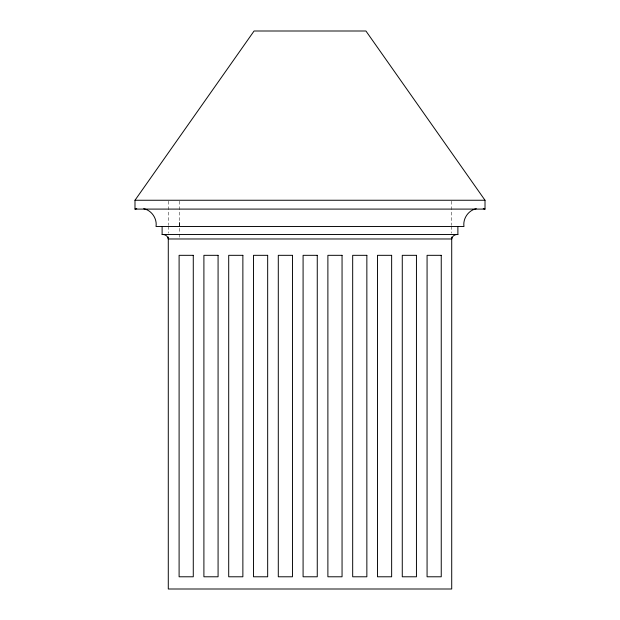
<?xml version="1.0" encoding="UTF-8"?>
<svg xmlns="http://www.w3.org/2000/svg" width="620" height="620" viewBox="0 0 620 620"><rect width="100%" height="100%" fill="white"/><g stroke="black" fill="none" stroke-linecap="round" stroke-linejoin="round"><path stroke-width="0.46" stroke-dasharray="3.1 2.33" d="M451.716 201.221L451.716 225.424M451.716 226.385L451.716 233.167M179.498 201.221L179.498 221.549M179.498 228.323L179.498 233.167M179.498 234.135L179.498 238.003M168.284 201.221L168.284 225.424M168.284 226.385L168.284 233.167"/><path stroke-width="0.93" d="M134.99 200.252L254.076 31L365.924 31L485.011 200.252L485.011 209.095L134.99 209.095L134.99 200.252L485.011 200.252M476.268 208.715C468.371 210.327 462.768 218.573 463.962 226.517L156.038 226.517C157.232 218.573 151.629 210.327 143.732 208.715M134.99 209.095L136.749 208.669M162.115 226.517L162.115 234.507L164.199 234.631L166.214 235.615A6.526 4.619 -90 0 1 167.516 237.034L168.284 238.971L451.716 238.971L452.484 237.034A6.526 4.619 -90 0 1 453.786 235.615L455.801 234.631L457.886 234.507L457.886 226.517M162.115 234.507L457.886 234.507M483.251 208.669L485.011 209.095M451.716 237.034L451.716 589L168.284 589L168.284 237.034M179.498 222.634L179.498 226.517M193.277 255.324L179.102 255.324L179.102 576.786L193.277 576.786L193.277 255.324M218.077 255.324L203.903 255.324L203.903 576.786L218.077 576.786L218.077 255.324M242.87 255.324L228.703 255.324L228.703 576.786L242.87 576.786L242.87 255.324M267.67 255.324L253.495 255.324L253.495 576.786L267.67 576.786L267.67 255.324M292.462 255.324L278.295 255.324L278.295 576.786L292.462 576.786L292.462 255.324M317.262 255.324L303.087 255.324L303.087 576.786L317.262 576.786L317.262 255.324M342.054 255.324L327.887 255.324L327.887 576.786L342.054 576.786L342.054 255.324M366.854 255.324L352.679 255.324L352.679 576.786L366.854 576.786L366.854 255.324M391.646 255.324L377.479 255.324L377.479 576.786L391.646 576.786L391.646 255.324M416.446 255.324L402.271 255.324L402.271 576.786L416.446 576.786L416.446 255.324M441.246 255.324L427.071 255.324L427.071 576.786L441.246 576.786L441.246 255.324"/></g></svg>
